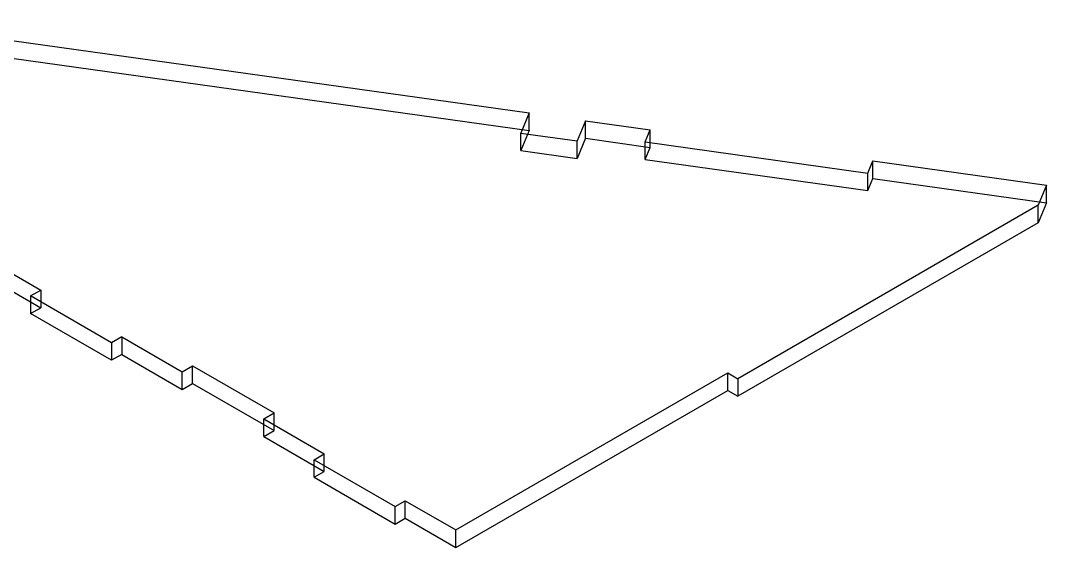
# Model space of a CAD drawing. Header units: inches. Extents: x 3 to 201, y 3 to 129.
# Drawn here: x 188.01 to 193.83, y 66 to 68.99 of the extents above; entities that cross this region are included whole.
import ezdxf

# ---------------------------------------------------------------- set-up
doc = ezdxf.new("R2010")
doc.units = ezdxf.units.IN
doc.header["$MEASUREMENT"] = 0

msp = doc.modelspace()

# ---------------------------------------------------------------- linework, layer by layer
at = {"layer": 'OUTLINE'}
for p, q in [((187.1457, 68.9879), (190.8974, 68.4638)), ((187.1457, 68.8883), (190.8974, 68.3643)), ((190.8974, 68.4638), (190.8497, 68.3498)), ((190.8974, 68.3643), (190.8974, 68.4638)), ((190.8974, 68.3643), (190.8497, 68.2502)), ((191.2172, 68.4191), (191.1694, 68.3051)), ((191.2172, 68.4191), (191.5841, 68.3679)), ((191.2172, 68.3196), (191.2172, 68.4191)), ((191.5554, 68.2995), (191.5841, 68.3679)), ((191.5841, 68.2683), (191.5841, 68.3679)), ((190.8497, 68.2502), (190.8497, 68.3498)), ((190.8497, 68.3498), (191.1694, 68.3051)), ((191.2172, 68.3196), (191.1694, 68.2056)), ((191.1694, 68.2056), (191.1694, 68.3051)), ((191.2172, 68.3196), (191.5841, 68.2683)), ((190.8497, 68.2502), (191.1694, 68.2056)), ((191.5554, 68.1999), (191.5554, 68.2995)), ((191.5554, 68.2995), (192.8191, 68.1229)), ((191.5554, 68.1999), (191.5841, 68.2683)), ((191.5554, 68.1999), (192.8191, 68.0234)), ((192.8191, 68.1229), (192.8478, 68.1913)), ((192.8478, 68.0918), (192.8478, 68.1913)), ((192.8478, 68.1913), (193.8333, 68.0537)), ((192.8191, 68.0234), (192.8191, 68.1229)), ((192.8191, 68.0234), (192.8478, 68.0918)), ((192.8478, 68.0918), (193.8333, 67.9542)), ((193.8333, 68.0537), (193.7856, 67.9397)), ((193.8333, 67.9542), (193.8333, 68.0537)), ((193.8333, 67.9542), (193.7856, 67.8401)), ((193.7856, 67.9397), (192.0819, 66.956)), ((193.7856, 67.8401), (193.7856, 67.9397)), ((193.7856, 67.8401), (192.0819, 66.8565)), ((187.9529, 67.558), (188.1253, 67.4584)), ((187.9529, 67.4584), (188.1253, 67.3589)), ((188.0679, 67.4252), (188.1253, 67.4584)), ((188.1253, 67.4584), (188.1253, 67.3589)), ((188.5275, 67.1598), (188.0679, 67.4252)), ((188.0679, 67.4252), (188.0679, 67.3257)), ((188.0679, 67.3257), (188.1253, 67.3589)), ((188.5275, 67.0603), (188.0679, 67.3257)), ((188.585, 67.193), (188.5275, 67.1598)), ((188.5275, 67.1598), (188.5275, 67.0603)), ((188.585, 67.193), (188.9284, 66.9948)), ((188.585, 67.193), (188.585, 67.0935)), ((188.585, 67.0935), (188.5275, 67.0603)), ((188.585, 67.0935), (188.9284, 66.8952)), ((188.9284, 66.9948), (188.9872, 67.0287)), ((188.9872, 67.0287), (189.4497, 66.7617)), ((188.9872, 66.9292), (188.9872, 67.0287)), ((188.9284, 66.8952), (188.9284, 66.9948)), ((190.4812, 66.0982), (192.0244, 66.9892)), ((192.0244, 66.9892), (192.0819, 66.956)), ((192.0244, 66.8897), (192.0244, 66.9892)), ((188.9284, 66.8952), (188.9872, 66.9292)), ((188.9872, 66.9292), (189.4497, 66.6622)), ((192.0819, 66.956), (192.0819, 66.8565)), ((190.4812, 65.9987), (192.0244, 66.8897)), ((192.0244, 66.8897), (192.0819, 66.8565)), ((189.3908, 66.7278), (189.4497, 66.7617)), ((189.4497, 66.6622), (189.4497, 66.7617)), ((189.3908, 66.7278), (189.7342, 66.5295)), ((189.3908, 66.6282), (189.3908, 66.7278)), ((189.3908, 66.6282), (189.4497, 66.6622)), ((189.3908, 66.6282), (189.7342, 66.43)), ((189.6768, 66.4963), (189.7342, 66.5295)), ((189.7342, 66.43), (189.7342, 66.5295)), ((189.6768, 66.3968), (189.6768, 66.4963)), ((189.6768, 66.4963), (190.1365, 66.2309)), ((189.6768, 66.3968), (189.7342, 66.43)), ((189.6768, 66.3968), (190.1365, 66.1314)), ((190.1365, 66.2309), (190.1939, 66.2641)), ((190.1365, 66.1314), (190.1365, 66.2309)), ((190.1939, 66.2641), (190.4812, 66.0982)), ((190.1939, 66.1646), (190.1939, 66.2641)), ((190.1365, 66.1314), (190.1939, 66.1646)), ((190.1939, 66.1646), (190.4812, 65.9987)), ((190.4812, 65.9987), (190.4812, 66.0982))]:
    msp.add_line(p, q, dxfattribs=at)

doc.saveas('drawing.dxf')
